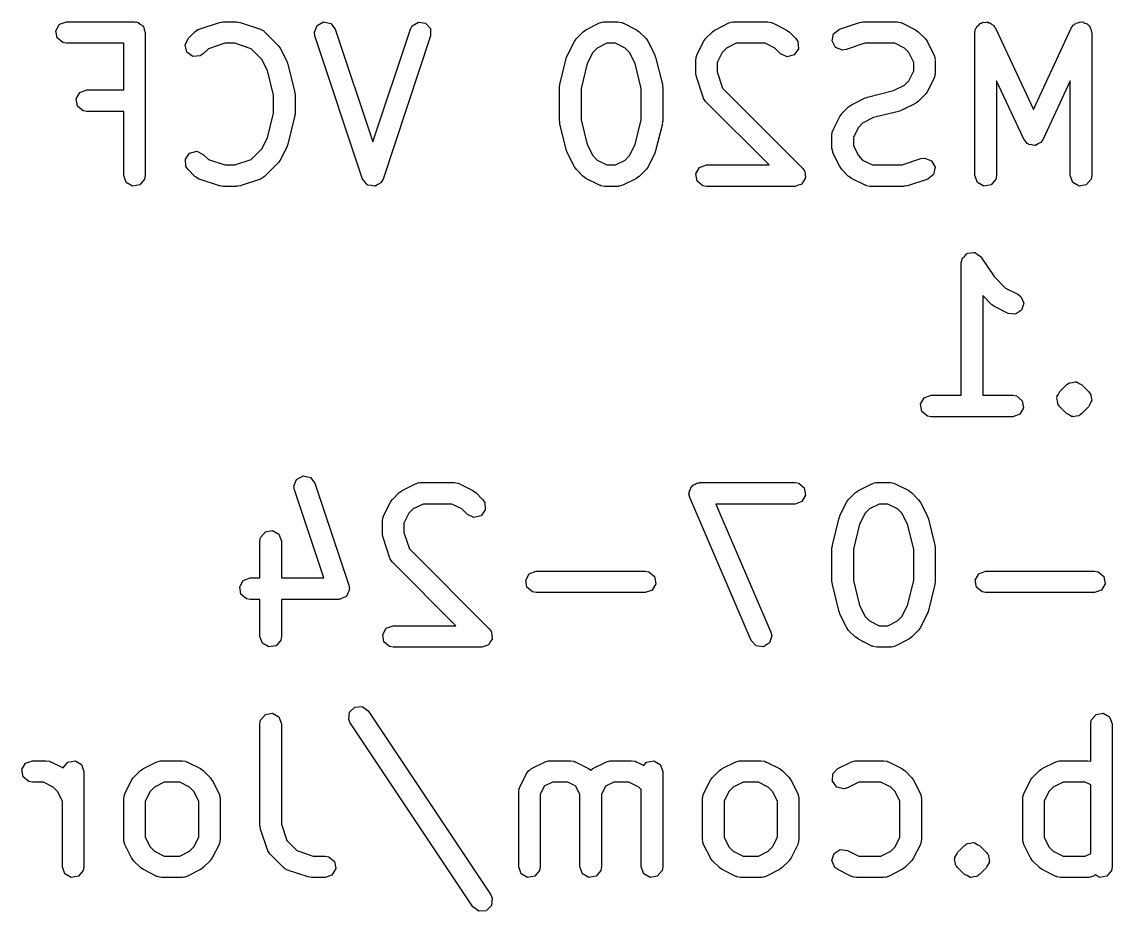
# Model space of a CAD drawing. Extents: x 123.7 to 179.8, y -122.7 to -74.2.
# Drawn here: x 164.7 to 172.33, y -80.55 to -74.33 of the extents above; entities that cross this region are included whole.
import ezdxf

# ---------------------------------------------------------------- set-up
doc = ezdxf.new("R2010")
doc.units = 0
doc.layers.add('BLACK', color=7, linetype='CONTINUOUS')

msp = doc.modelspace()

# ---------------------------------------------------------------- linework, layer by layer
at = {"layer": 'BLACK', "linetype": 'CONTINUOUS'}
for p, q in [((164.965, -74.3483), (165.014, -74.3308)), ((165.014, -74.3308), (165.49, -74.3308)), ((165.49, -74.3308), (165.5, -74.3325)), ((165.5, -74.3325), (165.503, -74.3319)), ((165.503, -74.3319), (165.506, -74.3336)), ((165.506, -74.3336), (165.516, -74.3353)), ((165.516, -74.3353), (165.53, -74.3478)), ((165.942, -74.3822), (166.085, -74.3346)), ((166.085, -74.3346), (166.107, -74.3313)), ((166.107, -74.3313), (166.109, -74.3308)), ((166.109, -74.3308), (166.204, -74.3308)), ((166.204, -74.3308), (166.226, -74.3347)), ((166.226, -74.3347), (166.228, -74.3346)), ((166.228, -74.3346), (166.371, -74.3822)), ((166.767, -74.356), (166.812, -74.3316)), ((166.812, -74.3316), (166.862, -74.3419)), ((166.862, -74.3419), (166.894, -74.3821)), ((167.431, -74.3592), (167.475, -74.3323)), ((167.475, -74.3323), (167.526, -74.3398)), ((167.526, -74.3398), (167.56, -74.3782)), ((168.647, -74.3863), (168.742, -74.3387)), ((168.742, -74.3387), (168.767, -74.3313)), ((168.767, -74.3313), (168.771, -74.3323)), ((168.771, -74.3323), (168.776, -74.3308)), ((168.776, -74.3308), (168.871, -74.3308)), ((168.871, -74.3308), (168.896, -74.3353)), ((168.896, -74.3353), (168.9, -74.3382)), ((168.9, -74.3382), (168.904, -74.3387)), ((168.904, -74.3387), (169, -74.3863)), ((169.552, -74.3863), (169.647, -74.3387)), ((169.647, -74.3387), (169.672, -74.3313)), ((169.672, -74.3313), (169.676, -74.3323)), ((169.676, -74.3323), (169.68, -74.3308)), ((169.68, -74.3308), (169.918, -74.3308)), ((169.918, -74.3308), (169.944, -74.3353)), ((169.944, -74.3353), (169.948, -74.3382)), ((169.948, -74.3382), (169.952, -74.3387)), ((169.952, -74.3387), (170.047, -74.3863)), ((170.419, -74.3822), (170.561, -74.3346)), ((170.561, -74.3346), (170.584, -74.3313)), ((170.584, -74.3313), (170.585, -74.3308)), ((170.585, -74.3308), (170.823, -74.3308)), ((170.823, -74.3308), (170.849, -74.3353)), ((170.849, -74.3353), (170.852, -74.3382)), ((170.852, -74.3382), (170.857, -74.3387)), ((170.857, -74.3387), (170.952, -74.3863)), ((171.394, -74.3534), (171.405, -74.3408)), ((171.405, -74.3408), (171.415, -74.3391)), ((171.415, -74.3391), (171.423, -74.3333)), ((171.423, -74.3333), (171.439, -74.3348)), ((171.439, -74.3348), (171.455, -74.3319)), ((171.455, -74.3319), (171.464, -74.3369)), ((171.464, -74.3369), (171.474, -74.3378)), ((171.474, -74.3378), (171.486, -74.3494)), ((172.065, -74.3485), (172.071, -74.3408)), ((172.071, -74.3408), (172.088, -74.338)), ((172.088, -74.338), (172.102, -74.3311)), ((172.102, -74.3311), (172.112, -74.3337)), ((172.112, -74.3337), (172.122, -74.3319)), ((172.122, -74.3319), (172.136, -74.3401)), ((172.136, -74.3401), (172.152, -74.3444)), ((164.94, -74.3928), (164.965, -74.3483)), ((164.949, -74.4433), (164.94, -74.3928)), ((165.53, -74.3478), (165.547, -74.3576)), ((165.547, -74.3576), (165.55, -74.3639)), ((165.55, -74.3639), (165.555, -74.3683)), ((165.555, -74.3683), (165.558, -74.3875)), ((165.558, -74.3875), (165.565, -74.4058)), ((165.565, -74.4058), (165.565, -75.4058)), ((165.865, -74.448), (165.913, -74.4004)), ((165.913, -74.4004), (165.934, -74.3854)), ((165.934, -74.3854), (165.939, -74.385)), ((165.939, -74.385), (165.942, -74.3822)), ((166.371, -74.3822), (166.394, -74.3947)), ((166.394, -74.3947), (166.396, -74.3985)), ((166.396, -74.3985), (166.4, -74.4004)), ((166.4, -74.4004), (166.495, -74.4956)), ((166.748, -74.4037), (166.767, -74.356)), ((166.752, -74.4295), (166.748, -74.4037)), ((166.894, -74.3821), (167.157, -75.1686)), ((167.157, -75.1686), (167.419, -74.3821)), ((167.419, -74.3821), (167.431, -74.3592)), ((167.56, -74.3782), (167.561, -74.4295)), ((168.58, -74.448), (168.627, -74.4004)), ((168.627, -74.4004), (168.646, -74.3875)), ((168.646, -74.3875), (168.647, -74.3863)), ((169, -74.3863), (169.018, -74.3997)), ((169.018, -74.3997), (169.019, -74.4004)), ((169.019, -74.4004), (169.067, -74.448)), ((169.484, -74.448), (169.532, -74.4004)), ((169.532, -74.4004), (169.55, -74.3875)), ((169.55, -74.3875), (169.552, -74.3863)), ((170.047, -74.3863), (170.065, -74.3997)), ((170.065, -74.3997), (170.067, -74.4004)), ((170.067, -74.4004), (170.114, -74.448)), ((170.368, -74.4644), (170.378, -74.4141)), ((170.378, -74.4141), (170.419, -74.3822)), ((170.952, -74.3863), (170.97, -74.3997)), ((170.97, -74.3997), (170.971, -74.4004)), ((170.971, -74.4004), (171.019, -74.448)), ((171.367, -74.4058), (171.372, -74.3801)), ((171.367, -75.4058), (171.367, -74.4058)), ((171.372, -74.3801), (171.378, -74.3725)), ((171.378, -74.3725), (171.381, -74.3628)), ((171.381, -74.3628), (171.394, -74.3534)), ((171.486, -74.3494), (171.5, -74.3576)), ((171.5, -74.3576), (171.503, -74.367)), ((171.503, -74.367), (171.51, -74.3741)), ((171.51, -74.3741), (171.776, -74.9427)), ((171.776, -74.9427), (172.041, -74.3741)), ((172.041, -74.3741), (172.056, -74.3527)), ((172.056, -74.3527), (172.065, -74.3485)), ((172.152, -74.3444), (172.158, -74.3526)), ((172.158, -74.3526), (172.166, -74.3576)), ((172.166, -74.3576), (172.172, -74.373)), ((172.172, -74.373), (172.181, -74.3864)), ((172.181, -74.3864), (172.181, -74.3964)), ((172.181, -74.3964), (172.184, -74.4058)), ((172.184, -74.4058), (172.184, -75.4058)), ((164.988, -74.4763), (164.949, -74.4433)), ((165.014, -74.4808), (164.988, -74.4763)), ((165.415, -74.4808), (165.014, -74.4808)), ((165.415, -74.807), (165.415, -74.4808)), ((165.844, -74.4945), (165.865, -74.448)), ((165.857, -74.544), (165.844, -74.4945)), ((166.121, -74.4808), (166.007, -74.519)), ((166.192, -74.4808), (166.121, -74.4808)), ((166.307, -74.519), (166.192, -74.4808)), ((166.495, -74.4956), (166.508, -74.514)), ((167.085, -75.4295), (166.752, -74.4295)), ((167.561, -74.4295), (167.228, -75.4295)), ((168.518, -74.5627), (168.566, -74.4675)), ((168.566, -74.4675), (168.579, -74.4495)), ((168.579, -74.4495), (168.58, -74.448)), ((168.793, -74.4808), (168.725, -74.515)), ((168.853, -74.4808), (168.793, -74.4808)), ((168.922, -74.515), (168.853, -74.4808)), ((169.067, -74.448), (169.08, -74.4664)), ((169.08, -74.4664), (169.081, -74.4675)), ((169.081, -74.4675), (169.128, -74.5627)), ((169.423, -74.5627), (169.47, -74.4675)), ((169.47, -74.4675), (169.484, -74.4495)), ((169.484, -74.4495), (169.484, -74.448)), ((169.698, -74.4808), (169.63, -74.515)), ((169.901, -74.4808), (169.698, -74.4808)), ((169.969, -74.515), (169.901, -74.4808)), ((170.114, -74.448), (170.129, -74.4693)), ((170.129, -74.4693), (170.134, -74.5204)), ((170.393, -74.5095), (170.368, -74.4644)), ((170.597, -74.4808), (170.466, -74.5246)), ((170.806, -74.4808), (170.597, -74.4808)), ((170.874, -74.515), (170.806, -74.4808)), ((171.019, -74.448), (171.032, -74.4664)), ((171.032, -74.4664), (171.033, -74.4675)), ((171.033, -74.4675), (171.081, -74.5627)), ((165.899, -74.5735), (165.857, -74.544)), ((165.95, -74.569), (165.899, -74.5735)), ((165.971, -74.5541), (165.95, -74.569)), ((166.007, -74.519), (165.971, -74.5541)), ((166.381, -74.5931), (166.307, -74.519)), ((166.508, -74.514), (166.509, -74.5151)), ((166.509, -74.5151), (166.557, -74.6103)), ((168.512, -74.5781), (168.518, -74.5662)), ((168.518, -74.5662), (168.518, -74.5627)), ((168.694, -74.5454), (168.656, -74.6224)), ((168.725, -74.515), (168.694, -74.5454)), ((168.952, -74.5454), (168.922, -74.515)), ((168.991, -74.6224), (168.952, -74.5454)), ((169.128, -74.5627), (169.132, -74.5751)), ((169.415, -74.5963), (169.419, -74.5706)), ((169.419, -74.5706), (169.422, -74.5672)), ((169.422, -74.5672), (169.423, -74.5627)), ((169.599, -74.5454), (169.565, -74.614)), ((169.63, -74.515), (169.599, -74.5454)), ((170.008, -74.5541), (169.969, -74.515)), ((170.055, -74.5757), (170.008, -74.5541)), ((170.104, -74.5625), (170.055, -74.5757)), ((170.134, -74.5204), (170.104, -74.5625)), ((170.44, -74.5284), (170.393, -74.5095)), ((170.466, -74.5246), (170.44, -74.5284)), ((170.904, -74.5454), (170.874, -74.515)), ((170.939, -74.614), (170.904, -74.5454)), ((171.081, -74.5627), (171.088, -74.5877)), ((166.419, -74.6701), (166.381, -74.5931)), ((166.557, -74.6103), (166.561, -74.6227)), ((166.561, -74.6227), (166.563, -74.6257)), ((166.563, -74.6257), (166.61, -74.8162)), ((168.465, -74.7685), (168.512, -74.5781)), ((168.656, -74.6224), (168.613, -74.796)), ((169.034, -74.796), (168.991, -74.6224)), ((169.132, -74.5751), (169.134, -74.5781)), ((169.134, -74.5781), (169.182, -74.7685)), ((169.415, -74.6915), (169.415, -74.5963)), ((169.565, -74.614), (169.565, -74.6793)), ((170.939, -74.6738), (170.939, -74.614)), ((171.088, -74.5877), (171.087, -74.592)), ((171.087, -74.592), (171.089, -74.5963)), ((171.089, -74.5963), (171.089, -74.6915)), ((166.463, -74.8436), (166.419, -74.6701)), ((169.415, -74.693), (169.415, -74.6915)), ((169.419, -74.7152), (169.415, -74.693)), ((169.466, -74.8581), (169.419, -74.7152)), ((169.565, -74.6793), (169.603, -74.7938)), ((170.904, -74.7423), (170.939, -74.6738)), ((171.081, -74.725), (171.033, -74.8203)), ((171.084, -74.7171), (171.081, -74.7206)), ((171.081, -74.7206), (171.081, -74.725)), ((171.089, -74.6915), (171.084, -74.7171)), ((168.463, -74.7867), (168.465, -74.772)), ((168.463, -75.0248), (168.463, -74.7867)), ((168.465, -74.772), (168.465, -74.7685)), ((168.613, -74.796), (168.613, -75.0156)), ((169.034, -75.0156), (169.034, -74.796)), ((169.182, -74.7685), (169.183, -74.7835)), ((169.183, -74.7835), (169.184, -74.7867)), ((169.184, -74.7867), (169.184, -75.0248)), ((169.603, -74.7938), (170.162, -75.3527)), ((170.797, -74.8112), (170.874, -74.7727)), ((170.874, -74.7727), (170.904, -74.7423)), ((171.708, -75.1518), (171.517, -74.7438)), ((171.517, -74.7438), (171.517, -75.4058)), ((172.034, -74.7438), (171.844, -75.1518)), ((172.034, -75.4058), (172.034, -74.7438)), ((165.083, -74.8689), (165.108, -74.8245)), ((165.092, -74.9195), (165.083, -74.8689)), ((165.108, -74.8245), (165.157, -74.807)), ((165.157, -74.807), (165.415, -74.807)), ((166.463, -74.968), (166.463, -74.8436)), ((166.61, -74.8162), (166.611, -74.8311)), ((166.611, -74.8311), (166.613, -74.8344)), ((166.613, -74.8344), (166.613, -74.9772)), ((169.469, -74.8616), (169.466, -74.8581)), ((169.47, -74.866), (169.469, -74.8616)), ((169.484, -74.8874), (169.47, -74.866)), ((170.504, -74.9101), (170.599, -74.8625)), ((170.599, -74.8625), (170.612, -74.8588)), ((170.612, -74.8588), (170.615, -74.8568)), ((170.615, -74.8568), (170.797, -74.8112)), ((171.019, -74.8398), (170.971, -74.8874)), ((171.02, -74.8383), (171.019, -74.8398)), ((171.033, -74.8203), (171.02, -74.8383)), ((165.131, -74.9524), (165.092, -74.9195)), ((165.157, -74.957), (165.131, -74.9524)), ((169.928, -75.3308), (169.484, -74.8874)), ((170.437, -74.9718), (170.484, -74.9242)), ((170.484, -74.9242), (170.503, -74.9113)), ((170.503, -74.9113), (170.504, -74.9101)), ((170.844, -74.9527), (170.841, -74.9547)), ((170.857, -74.9491), (170.844, -74.9527)), ((170.952, -74.9014), (170.857, -74.9491)), ((170.953, -74.9002), (170.952, -74.9014)), ((170.971, -74.8874), (170.953, -74.9002)), ((165.415, -74.957), (165.157, -74.957)), ((165.415, -75.4058), (165.415, -74.957)), ((166.419, -75.1415), (166.463, -74.968)), ((166.61, -74.9954), (166.563, -75.1859)), ((166.613, -74.9772), (166.61, -74.992)), ((166.61, -74.992), (166.61, -74.9954)), ((168.464, -75.0281), (168.463, -75.0248)), ((168.465, -75.043), (168.464, -75.0281)), ((168.613, -75.0156), (168.656, -75.1891)), ((168.991, -75.1891), (169.034, -75.0156)), ((169.184, -75.0248), (169.181, -75.0396)), ((170.375, -75.0865), (170.423, -74.9913)), ((170.423, -74.9913), (170.436, -74.9733)), ((170.436, -74.9733), (170.437, -74.9718)), ((170.659, -75.0004), (170.582, -75.0388)), ((170.841, -74.9547), (170.659, -75.0004)), ((168.512, -75.2335), (168.465, -75.043)), ((169.182, -75.043), (169.134, -75.2335)), ((169.181, -75.0396), (169.182, -75.043)), ((170.367, -75.1201), (170.372, -75.0944)), ((170.372, -75.0944), (170.375, -75.091)), ((170.375, -75.091), (170.375, -75.0865)), ((170.552, -75.0693), (170.517, -75.1378)), ((170.582, -75.0388), (170.552, -75.0693)), ((166.381, -75.2185), (166.419, -75.1415)), ((170.367, -75.2153), (170.367, -75.1201)), ((170.517, -75.1378), (170.517, -75.1976)), ((171.721, -75.1655), (171.708, -75.1518)), ((171.733, -75.1815), (171.721, -75.1655)), ((171.739, -75.1832), (171.733, -75.1815)), ((171.811, -75.1813), (171.795, -75.1925)), ((171.829, -75.1731), (171.811, -75.1813)), ((171.834, -75.165), (171.829, -75.1731)), ((171.837, -75.1631), (171.834, -75.165)), ((171.838, -75.1599), (171.837, -75.1631)), ((171.844, -75.1518), (171.838, -75.1599)), ((165.846, -75.2911), (165.875, -75.2491)), ((165.875, -75.2491), (165.925, -75.2358)), ((165.925, -75.2358), (165.971, -75.2575)), ((165.971, -75.2575), (166.007, -75.2926)), ((166.307, -75.2926), (166.381, -75.2185)), ((166.557, -75.2012), (166.509, -75.2965)), ((166.563, -75.1859), (166.557, -75.1977)), ((166.557, -75.1977), (166.557, -75.2012)), ((168.514, -75.2364), (168.512, -75.2335)), ((168.518, -75.2488), (168.514, -75.2364)), ((168.566, -75.3441), (168.518, -75.2488)), ((168.656, -75.1891), (168.694, -75.2661)), ((168.952, -75.2661), (168.991, -75.1891)), ((169.128, -75.2488), (169.081, -75.3441)), ((169.129, -75.2453), (169.128, -75.2488)), ((169.134, -75.2335), (169.129, -75.2453)), ((170.369, -75.2195), (170.367, -75.2153)), ((170.368, -75.2239), (170.369, -75.2195)), ((170.375, -75.2488), (170.368, -75.2239)), ((170.423, -75.3441), (170.375, -75.2488)), ((170.517, -75.1976), (170.552, -75.2661)), ((171.744, -75.188), (171.739, -75.1832)), ((171.763, -75.1897), (171.744, -75.188)), ((171.782, -75.1948), (171.763, -75.1897)), ((171.788, -75.1919), (171.782, -75.1948)), ((171.795, -75.1925), (171.788, -75.1919)), ((165.85, -75.3422), (165.846, -75.2911)), ((166.007, -75.2926), (166.121, -75.3308)), ((166.121, -75.3308), (166.192, -75.3308)), ((166.192, -75.3308), (166.307, -75.2926)), ((166.495, -75.316), (166.4, -75.4112)), ((166.496, -75.3145), (166.495, -75.316)), ((166.509, -75.2965), (166.496, -75.3145)), ((168.694, -75.2661), (168.725, -75.2965)), ((168.725, -75.2965), (168.793, -75.3308)), ((168.793, -75.3308), (168.853, -75.3308)), ((168.853, -75.3308), (168.922, -75.2965)), ((168.922, -75.2965), (168.952, -75.2661)), ((169.442, -75.3483), (169.49, -75.3308)), ((169.49, -75.3308), (169.928, -75.3308)), ((170.552, -75.2661), (170.582, -75.2965)), ((170.582, -75.2965), (170.65, -75.3308)), ((170.65, -75.3308), (170.859, -75.3308)), ((170.859, -75.3308), (170.99, -75.287)), ((170.99, -75.287), (171.016, -75.2832)), ((171.016, -75.2832), (171.063, -75.302)), ((171.063, -75.302), (171.088, -75.3472)), ((165.432, -75.454), (165.415, -75.4058)), ((165.565, -75.4058), (165.56, -75.4314)), ((165.865, -75.3636), (165.85, -75.3422)), ((165.913, -75.4112), (165.865, -75.3636)), ((165.917, -75.4131), (165.913, -75.4112)), ((166.4, -75.4112), (166.379, -75.4261)), ((168.567, -75.3452), (168.566, -75.3441)), ((168.58, -75.3636), (168.567, -75.3452)), ((168.627, -75.4112), (168.58, -75.3636)), ((168.629, -75.4119), (168.627, -75.4112)), ((169.019, -75.4112), (169.001, -75.4241)), ((169.067, -75.3636), (169.019, -75.4112)), ((169.081, -75.3441), (169.067, -75.3621)), ((169.067, -75.3621), (169.067, -75.3636)), ((169.416, -75.3928), (169.442, -75.3483)), ((169.425, -75.4433), (169.416, -75.3928)), ((170.162, -75.3527), (170.171, -75.3662)), ((170.171, -75.3662), (170.174, -75.3683)), ((170.174, -75.3683), (170.174, -75.3703)), ((170.174, -75.3703), (170.177, -75.3741)), ((170.177, -75.3741), (170.179, -75.3966)), ((170.179, -75.3966), (170.183, -75.4188)), ((170.424, -75.3452), (170.423, -75.3441)), ((170.437, -75.3636), (170.424, -75.3452)), ((170.484, -75.4112), (170.437, -75.3636)), ((170.486, -75.4119), (170.484, -75.4112)), ((171.078, -75.3974), (171.037, -75.4293)), ((171.088, -75.3472), (171.078, -75.3974)), ((171.385, -75.454), (171.367, -75.4058)), ((171.517, -75.4058), (171.513, -75.4314)), ((172.051, -75.454), (172.034, -75.4058)), ((172.184, -75.4058), (172.179, -75.4314)), ((165.477, -75.4796), (165.432, -75.454)), ((165.527, -75.4707), (165.477, -75.4796)), ((165.56, -75.4314), (165.527, -75.4707)), ((165.919, -75.4169), (165.917, -75.4131)), ((165.942, -75.4293), (165.919, -75.4169)), ((166.085, -75.4769), (165.942, -75.4293)), ((166.087, -75.4769), (166.085, -75.4769)), ((166.109, -75.4808), (166.087, -75.4769)), ((166.204, -75.4808), (166.109, -75.4808)), ((166.206, -75.4802), (166.204, -75.4808)), ((166.228, -75.4769), (166.206, -75.4802)), ((166.371, -75.4293), (166.228, -75.4769)), ((166.374, -75.4265), (166.371, -75.4293)), ((166.379, -75.4261), (166.374, -75.4265)), ((167.087, -75.4312), (167.085, -75.4295)), ((167.087, -75.4333), (167.087, -75.4312)), ((167.103, -75.4511), (167.087, -75.4333)), ((167.117, -75.4697), (167.103, -75.4511)), ((167.119, -75.4701), (167.117, -75.4697)), ((167.121, -75.4717), (167.119, -75.4701)), ((167.144, -75.4752), (167.121, -75.4717)), ((167.168, -75.48), (167.144, -75.4752)), ((167.169, -75.4789), (167.168, -75.48)), ((167.172, -75.4793), (167.169, -75.4789)), ((167.192, -75.4668), (167.172, -75.4793)), ((167.213, -75.4555), (167.192, -75.4668)), ((167.215, -75.4524), (167.213, -75.4535)), ((167.213, -75.4535), (167.213, -75.4555)), ((167.228, -75.4295), (167.215, -75.4524)), ((168.647, -75.4252), (168.629, -75.4119)), ((168.742, -75.4729), (168.647, -75.4252)), ((168.747, -75.4734), (168.742, -75.4729)), ((168.75, -75.4763), (168.747, -75.4734)), ((168.776, -75.4808), (168.75, -75.4763)), ((168.871, -75.4808), (168.776, -75.4808)), ((168.875, -75.4792), (168.871, -75.4808)), ((168.879, -75.4803), (168.875, -75.4792)), ((168.904, -75.4729), (168.879, -75.4803)), ((169, -75.4252), (168.904, -75.4729)), ((169.001, -75.4241), (169, -75.4252)), ((169.464, -75.4763), (169.425, -75.4433)), ((169.49, -75.4808), (169.464, -75.4763)), ((170.109, -75.4808), (169.49, -75.4808)), ((170.13, -75.4731), (170.109, -75.4808)), ((170.152, -75.4672), (170.13, -75.4731)), ((170.154, -75.4644), (170.152, -75.4672)), ((170.157, -75.4632), (170.154, -75.4644)), ((170.168, -75.4437), (170.157, -75.4632)), ((170.181, -75.4252), (170.168, -75.4437)), ((170.183, -75.4188), (170.181, -75.4218)), ((170.181, -75.4218), (170.181, -75.4252)), ((170.504, -75.4252), (170.486, -75.4119)), ((170.599, -75.4729), (170.504, -75.4252)), ((170.604, -75.4734), (170.599, -75.4729)), ((170.607, -75.4763), (170.604, -75.4734)), ((170.633, -75.4808), (170.607, -75.4763)), ((170.871, -75.4808), (170.633, -75.4808)), ((170.872, -75.4802), (170.871, -75.4808)), ((170.895, -75.4769), (170.872, -75.4802)), ((171.037, -75.4293), (170.895, -75.4769)), ((171.429, -75.4796), (171.385, -75.454)), ((171.48, -75.4707), (171.429, -75.4796)), ((171.513, -75.4314), (171.48, -75.4707)), ((172.096, -75.4796), (172.051, -75.454)), ((172.146, -75.4707), (172.096, -75.4796)), ((172.179, -75.4314), (172.146, -75.4707)), ((171.339, -75.9457), (171.36, -75.9419)), ((171.36, -75.9419), (171.364, -75.9441)), ((171.364, -75.9441), (171.368, -75.9438)), ((171.368, -75.9438), (171.386, -75.9567)), ((171.272, -76.0158), (171.277, -75.9901)), ((171.272, -76.9408), (171.272, -76.0158)), ((171.277, -75.9901), (171.279, -75.9868)), ((171.279, -75.9868), (171.28, -75.9825)), ((171.28, -75.9825), (171.296, -75.9675)), ((171.296, -75.9675), (171.31, -75.9508)), ((171.31, -75.9508), (171.314, -75.9501)), ((171.314, -75.9501), (171.317, -75.9471)), ((171.317, -75.9471), (171.339, -75.9457)), ((171.386, -75.9567), (171.404, -75.9676)), ((171.404, -75.9676), (171.406, -75.9716)), ((171.406, -75.9716), (171.409, -75.9742)), ((171.409, -75.9742), (171.501, -76.1109)), ((171.501, -76.1109), (171.582, -76.1922)), ((171.484, -76.3069), (171.422, -76.2445)), ((171.422, -76.2445), (171.422, -76.9408)), ((171.582, -76.1922), (171.666, -76.2344)), ((171.666, -76.2344), (171.687, -76.2499)), ((171.687, -76.2499), (171.708, -76.297)), ((171.486, -76.3076), (171.484, -76.3069)), ((171.504, -76.321), (171.486, -76.3076)), ((171.599, -76.3686), (171.504, -76.321)), ((171.708, -76.297), (171.693, -76.3462)), ((171.65, -76.3744), (171.599, -76.3686)), ((171.693, -76.3462), (171.65, -76.3744)), ((172.016, -76.8618), (172.018, -76.8591)), ((172.018, -76.8591), (172.022, -76.8582)), ((172.022, -76.8581), (172.024, -76.8556)), ((172.022, -76.8582), (172.022, -76.8581)), ((172.024, -76.8556), (172.026, -76.8552)), ((172.026, -76.8552), (172.03, -76.8526)), ((172.03, -76.8526), (172.049, -76.8509)), ((172.049, -76.8509), (172.068, -76.8458)), ((172.068, -76.8458), (172.071, -76.8473)), ((172.071, -76.8473), (172.074, -76.8467)), ((172.074, -76.8467), (172.077, -76.8484)), ((172.077, -76.8484), (172.081, -76.8481)), ((172.081, -76.8481), (172.097, -76.8593)), ((172.097, -76.8593), (172.114, -76.8675)), ((171.941, -76.9487), (171.952, -76.9328)), ((171.952, -76.9328), (171.961, -76.9151)), ((171.961, -76.9151), (172.008, -76.8675)), ((172.008, -76.8675), (172.016, -76.8618)), ((172.114, -76.8675), (172.162, -76.9151)), ((172.162, -76.9151), (172.168, -76.9232)), ((172.168, -76.9232), (172.17, -76.9251)), ((172.17, -76.9251), (172.171, -76.9284)), ((172.171, -76.9284), (172.177, -76.9365)), ((170.987, -77.0028), (171.013, -76.9583)), ((170.996, -77.0533), (170.987, -77.0028)), ((171.013, -76.9583), (171.061, -76.9408)), ((171.061, -76.9408), (171.272, -76.9408)), ((171.422, -76.9408), (171.633, -76.9408)), ((171.633, -76.9408), (171.658, -76.9453)), ((171.658, -76.9453), (171.698, -76.9783)), ((171.698, -76.9783), (171.707, -77.0288)), ((171.939, -76.9616), (171.942, -76.9555)), ((171.944, -76.9804), (171.939, -76.9616)), ((171.942, -76.9555), (171.941, -76.9487)), ((171.946, -76.9999), (171.944, -76.9804)), ((171.951, -77.008), (171.946, -76.9999)), ((171.952, -77.0112), (171.951, -77.008)), ((171.955, -77.0131), (171.952, -77.0112)), ((172.17, -77.0035), (172.162, -77.0212)), ((172.181, -76.9876), (172.17, -77.0035)), ((172.177, -76.9365), (172.179, -76.9559)), ((172.179, -76.9559), (172.184, -76.9747)), ((172.184, -76.9747), (172.181, -76.9808)), ((172.181, -76.9808), (172.181, -76.9876)), ((171.036, -77.0863), (170.996, -77.0533)), ((171.061, -77.0908), (171.036, -77.0863)), ((171.681, -77.0732), (171.633, -77.0908)), ((171.707, -77.0288), (171.681, -77.0732)), ((171.961, -77.0212), (171.955, -77.0131)), ((172.008, -77.0688), (171.961, -77.0212)), ((172.026, -77.077), (172.008, -77.0688)), ((172.042, -77.0882), (172.026, -77.077)), ((172.045, -77.0879), (172.042, -77.0882)), ((172.048, -77.0896), (172.045, -77.0879)), ((172.074, -77.0855), (172.055, -77.0905)), ((172.093, -77.0838), (172.074, -77.0855)), ((172.097, -77.0811), (172.093, -77.0838)), ((172.099, -77.0807), (172.097, -77.0811)), ((172.101, -77.0782), (172.099, -77.0807)), ((172.104, -77.0772), (172.101, -77.0781)), ((172.101, -77.0781), (172.101, -77.0782)), ((172.106, -77.0745), (172.104, -77.0772)), ((172.114, -77.0688), (172.106, -77.0745)), ((172.162, -77.0212), (172.114, -77.0688)), ((171.633, -77.0908), (171.061, -77.0908)), ((172.052, -77.089), (172.048, -77.0896)), ((172.055, -77.0905), (172.052, -77.089)), ((166.605, -77.5761), (166.624, -77.5284)), ((166.624, -77.5284), (166.669, -77.504)), ((166.669, -77.504), (166.72, -77.5143)), ((166.72, -77.5143), (166.752, -77.5544)), ((166.609, -77.6019), (166.605, -77.5761)), ((166.814, -78.2174), (166.609, -77.6019)), ((166.752, -77.5544), (166.99, -78.2687)), ((167.294, -77.668), (167.342, -77.6204)), ((167.342, -77.6204), (167.36, -77.6075)), ((167.36, -77.6075), (167.361, -77.6063)), ((167.361, -77.6063), (167.456, -77.5587)), ((167.456, -77.5587), (167.481, -77.5513)), ((167.481, -77.5513), (167.486, -77.5523)), ((167.486, -77.5523), (167.49, -77.5508)), ((167.49, -77.5508), (167.728, -77.5508)), ((167.728, -77.5508), (167.754, -77.5553)), ((167.754, -77.5553), (167.757, -77.5582)), ((167.757, -77.5582), (167.762, -77.5587)), ((167.762, -77.5587), (167.857, -77.6063)), ((167.857, -77.6063), (167.875, -77.6197)), ((167.875, -77.6197), (167.876, -77.6204)), ((167.876, -77.6204), (167.924, -77.668)), ((169.367, -77.63), (169.37, -77.6215)), ((169.368, -77.6128), (169.377, -77.5976)), ((169.37, -77.6215), (169.368, -77.6128)), ((169.377, -77.5976), (169.382, -77.5809)), ((169.382, -77.5809), (169.39, -77.576)), ((169.39, -77.576), (169.394, -77.5683)), ((169.394, -77.5683), (169.411, -77.5623)), ((169.411, -77.5623), (169.425, -77.5528)), ((169.425, -77.5528), (169.434, -77.5538)), ((169.434, -77.5538), (169.442, -77.5508)), ((169.442, -77.5508), (170.109, -77.5508)), ((170.109, -77.5508), (170.135, -77.5553)), ((170.135, -77.5553), (170.174, -77.5883)), ((170.174, -77.5883), (170.183, -77.6388)), ((170.484, -77.668), (170.532, -77.6204)), ((170.532, -77.6204), (170.55, -77.6075)), ((170.55, -77.6075), (170.552, -77.6063)), ((170.552, -77.6063), (170.647, -77.5587)), ((170.647, -77.5587), (170.672, -77.5513)), ((170.672, -77.5513), (170.676, -77.5523)), ((170.676, -77.5523), (170.68, -77.5508)), ((170.68, -77.5508), (170.776, -77.5508)), ((170.776, -77.5508), (170.801, -77.5553)), ((170.801, -77.5553), (170.805, -77.5582)), ((170.805, -77.5582), (170.809, -77.5587)), ((170.809, -77.5587), (170.904, -77.6063)), ((170.904, -77.6063), (170.922, -77.6197)), ((170.922, -77.6197), (170.924, -77.6204)), ((170.924, -77.6204), (170.971, -77.668)), ((167.232, -77.7827), (167.28, -77.6875)), ((167.28, -77.6875), (167.293, -77.6695)), ((167.293, -77.6695), (167.294, -77.668)), ((167.924, -77.668), (167.939, -77.6893)), ((167.939, -77.6893), (167.943, -77.7404)), ((169.373, -77.6553), (169.367, -77.63)), ((169.802, -78.6553), (169.373, -77.6553)), ((170.157, -77.6832), (170.109, -77.7008)), ((170.183, -77.6388), (170.157, -77.6832)), ((170.423, -77.7827), (170.47, -77.6875)), ((170.47, -77.6875), (170.484, -77.6695)), ((170.484, -77.6695), (170.484, -77.668)), ((170.971, -77.668), (170.984, -77.6864)), ((170.984, -77.6864), (170.986, -77.6875)), ((170.986, -77.6875), (171.033, -77.7827)), ((167.409, -77.7654), (167.374, -77.834)), ((167.439, -77.735), (167.409, -77.7654)), ((167.508, -77.7008), (167.439, -77.735)), ((167.71, -77.7008), (167.508, -77.7008)), ((167.779, -77.735), (167.71, -77.7008)), ((167.818, -77.7741), (167.779, -77.735)), ((167.864, -77.7957), (167.818, -77.7741)), ((167.943, -77.7404), (167.914, -77.7825)), ((170.109, -77.7008), (169.556, -77.7008)), ((169.556, -77.7008), (169.94, -78.5962)), ((170.599, -77.7654), (170.561, -77.8424)), ((170.63, -77.735), (170.599, -77.7654)), ((170.698, -77.7008), (170.63, -77.735)), ((170.758, -77.7008), (170.698, -77.7008)), ((170.826, -77.735), (170.758, -77.7008)), ((170.857, -77.7654), (170.826, -77.735)), ((170.895, -77.8424), (170.857, -77.7654)), ((167.224, -77.8163), (167.229, -77.7906)), ((167.224, -77.9115), (167.224, -77.8163)), ((167.229, -77.7906), (167.232, -77.7872)), ((167.232, -77.7872), (167.232, -77.7827)), ((167.374, -77.834), (167.374, -77.8993)), ((167.914, -77.7825), (167.864, -77.7957)), ((170.37, -77.9885), (170.417, -77.7981)), ((170.417, -77.7981), (170.422, -77.7862)), ((170.422, -77.7862), (170.423, -77.7827)), ((170.561, -77.8424), (170.517, -78.016)), ((170.939, -78.016), (170.895, -77.8424)), ((171.033, -77.7827), (171.037, -77.7951)), ((171.037, -77.7951), (171.039, -77.7981)), ((171.039, -77.7981), (171.086, -77.9885)), ((166.372, -77.9335), (166.405, -77.8942)), ((166.405, -77.8942), (166.455, -77.8853)), ((166.455, -77.8853), (166.5, -77.9109)), ((166.5, -77.9109), (166.517, -77.9591)), ((167.225, -77.913), (167.224, -77.9115)), ((167.228, -77.9352), (167.225, -77.913)), ((167.374, -77.8993), (167.413, -78.0138)), ((166.367, -77.9591), (166.372, -77.9335)), ((166.367, -78.2174), (166.367, -77.9591)), ((166.517, -77.9591), (166.517, -78.2174)), ((167.276, -78.0781), (167.228, -77.9352)), ((170.367, -78.0067), (170.37, -77.992)), ((170.37, -77.992), (170.37, -77.9885)), ((171.086, -77.9885), (171.088, -78.0035)), ((171.088, -78.0035), (171.089, -78.0067)), ((167.279, -78.0816), (167.276, -78.0781)), ((167.413, -78.0138), (167.971, -78.5727)), ((170.367, -78.2448), (170.367, -78.0067)), ((170.517, -78.016), (170.517, -78.2356)), ((170.939, -78.2356), (170.939, -78.016)), ((171.089, -78.0067), (171.089, -78.2448)), ((167.279, -78.086), (167.279, -78.0816)), ((167.294, -78.1074), (167.279, -78.086)), ((167.737, -78.5508), (167.294, -78.1074)), ((166.251, -78.235), (166.299, -78.2174)), ((166.299, -78.2174), (166.367, -78.2174)), ((166.517, -78.2174), (166.814, -78.2174)), ((168.226, -78.2318), (168.251, -78.1874)), ((168.234, -78.2823), (168.226, -78.2318)), ((168.251, -78.1874), (168.299, -78.1698)), ((168.299, -78.1698), (169.061, -78.1698)), ((169.061, -78.1698), (169.087, -78.1744)), ((169.087, -78.1744), (169.126, -78.2073)), ((169.126, -78.2073), (169.135, -78.2579)), ((171.368, -78.2318), (171.394, -78.1874)), ((171.377, -78.2823), (171.368, -78.2318)), ((171.394, -78.1874), (171.442, -78.1698)), ((171.442, -78.1698), (172.204, -78.1698)), ((172.204, -78.1698), (172.23, -78.1744)), ((172.23, -78.1744), (172.269, -78.2073)), ((172.269, -78.2073), (172.278, -78.2579)), ((166.226, -78.2794), (166.251, -78.235)), ((166.234, -78.3299), (166.226, -78.2794)), ((166.992, -78.3055), (166.982, -78.3232)), ((166.99, -78.2687), (166.993, -78.2945)), ((166.993, -78.2945), (166.991, -78.2998)), ((166.991, -78.2998), (166.992, -78.3055)), ((168.274, -78.3153), (168.234, -78.2823)), ((169.11, -78.3023), (169.061, -78.3198)), ((169.135, -78.2579), (169.11, -78.3023)), ((170.368, -78.2481), (170.367, -78.2448)), ((170.37, -78.263), (170.368, -78.2481)), ((170.417, -78.4535), (170.37, -78.263)), ((170.517, -78.2356), (170.561, -78.4091)), ((170.895, -78.4091), (170.939, -78.2356)), ((171.086, -78.263), (171.039, -78.4535)), ((171.089, -78.2448), (171.086, -78.2596)), ((171.086, -78.2596), (171.086, -78.263)), ((171.417, -78.3153), (171.377, -78.2823)), ((172.252, -78.3023), (172.204, -78.3198)), ((172.278, -78.2579), (172.252, -78.3023)), ((166.274, -78.3629), (166.234, -78.3299)), ((166.299, -78.3674), (166.274, -78.3629)), ((166.367, -78.3674), (166.299, -78.3674)), ((166.367, -78.6258), (166.367, -78.3674)), ((166.918, -78.3674), (166.517, -78.3674)), ((166.517, -78.3674), (166.517, -78.6258)), ((166.924, -78.3655), (166.918, -78.3674)), ((166.929, -78.3666), (166.924, -78.3655)), ((166.947, -78.3569), (166.929, -78.3666)), ((166.967, -78.3499), (166.947, -78.3569)), ((166.97, -78.3449), (166.967, -78.3499)), ((166.975, -78.3422), (166.97, -78.3449)), ((166.982, -78.3232), (166.975, -78.3422)), ((168.299, -78.3198), (168.274, -78.3153)), ((169.061, -78.3198), (168.299, -78.3198)), ((171.442, -78.3198), (171.417, -78.3153)), ((172.204, -78.3198), (171.442, -78.3198)), ((170.419, -78.4564), (170.417, -78.4535)), ((170.423, -78.4688), (170.419, -78.4564)), ((170.561, -78.4091), (170.599, -78.4861)), ((170.857, -78.4861), (170.895, -78.4091)), ((171.039, -78.4535), (171.034, -78.4653)), ((170.47, -78.5641), (170.423, -78.4688)), ((170.599, -78.4861), (170.63, -78.5165)), ((170.63, -78.5165), (170.698, -78.5508)), ((170.758, -78.5508), (170.826, -78.5165)), ((170.826, -78.5165), (170.857, -78.4861)), ((171.033, -78.4688), (170.986, -78.5641)), ((171.034, -78.4653), (171.033, -78.4688)), ((167.226, -78.6128), (167.251, -78.5683)), ((167.234, -78.6633), (167.226, -78.6128)), ((167.251, -78.5683), (167.299, -78.5508)), ((167.299, -78.5508), (167.737, -78.5508)), ((167.971, -78.5727), (167.981, -78.5862)), ((167.981, -78.5862), (167.983, -78.5883)), ((167.983, -78.5883), (167.984, -78.5903)), ((167.984, -78.5903), (167.986, -78.5941)), ((167.986, -78.5941), (167.988, -78.6166)), ((169.94, -78.5962), (169.946, -78.6216)), ((170.472, -78.5652), (170.47, -78.5641)), ((170.484, -78.5836), (170.472, -78.5652)), ((170.532, -78.6312), (170.484, -78.5836)), ((170.698, -78.5508), (170.758, -78.5508)), ((170.971, -78.5836), (170.924, -78.6312)), ((170.972, -78.5821), (170.971, -78.5836)), ((170.986, -78.5641), (170.972, -78.5821)), ((166.385, -78.674), (166.367, -78.6258)), ((166.429, -78.6996), (166.385, -78.674)), ((166.513, -78.6514), (166.48, -78.6907)), ((166.517, -78.6258), (166.513, -78.6514)), ((167.274, -78.6963), (167.234, -78.6633)), ((167.961, -78.6872), (167.94, -78.6931)), ((167.963, -78.6844), (167.961, -78.6872)), ((167.967, -78.6832), (167.963, -78.6844)), ((167.978, -78.6637), (167.967, -78.6832)), ((167.991, -78.6452), (167.978, -78.6637)), ((167.988, -78.6166), (167.992, -78.6388)), ((167.992, -78.6388), (167.991, -78.6418)), ((167.991, -78.6418), (167.991, -78.6452)), ((169.837, -78.6927), (169.802, -78.6553)), ((169.931, -78.6707), (169.888, -78.6988)), ((169.946, -78.6216), (169.931, -78.6707)), ((170.534, -78.6319), (170.532, -78.6312)), ((170.552, -78.6452), (170.534, -78.6319)), ((170.647, -78.6929), (170.552, -78.6452)), ((170.904, -78.6452), (170.809, -78.6929)), ((170.906, -78.6441), (170.904, -78.6452)), ((170.924, -78.6312), (170.906, -78.6441)), ((166.48, -78.6907), (166.429, -78.6996)), ((167.299, -78.7008), (167.274, -78.6963)), ((167.918, -78.7008), (167.299, -78.7008)), ((167.94, -78.6931), (167.918, -78.7008)), ((169.888, -78.6988), (169.837, -78.6927)), ((170.651, -78.6934), (170.647, -78.6929)), ((170.655, -78.6963), (170.651, -78.6934)), ((170.68, -78.7008), (170.655, -78.6963)), ((170.776, -78.7008), (170.68, -78.7008)), ((170.78, -78.6992), (170.776, -78.7008)), ((170.784, -78.7003), (170.78, -78.6992)), ((170.809, -78.6929), (170.784, -78.7003)), ((166.994, -79.1549), (167.031, -79.1195)), ((167.031, -79.1195), (167.082, -79.1162)), ((167.082, -79.1162), (167.124, -79.1466)), ((167.124, -79.1466), (167.981, -80.4323)), ((166.367, -79.2358), (166.372, -79.2101)), ((166.372, -79.2101), (166.405, -79.1708)), ((166.405, -79.1708), (166.455, -79.1619)), ((166.455, -79.1619), (166.5, -79.1876)), ((166.5, -79.1876), (166.517, -79.2358)), ((166.988, -79.2059), (166.994, -79.1549)), ((166.999, -79.2298), (166.988, -79.2059)), ((172.177, -79.2358), (172.181, -79.2101)), ((172.181, -79.2101), (172.214, -79.1708)), ((172.214, -79.1708), (172.265, -79.1619)), ((172.265, -79.1619), (172.309, -79.1876)), ((172.309, -79.1876), (172.327, -79.2358)), ((166.367, -79.9501), (166.367, -79.2358)), ((166.517, -79.2358), (166.517, -79.9379)), ((167.856, -80.5155), (166.999, -79.2298)), ((172.177, -79.4977), (172.177, -79.2358)), ((172.327, -79.2358), (172.327, -80.2358)), ((164.702, -79.5561), (164.727, -79.5117)), ((164.727, -79.5117), (164.776, -79.4941)), ((164.776, -79.4941), (164.871, -79.4941)), ((164.871, -79.4941), (164.896, -79.4986)), ((164.896, -79.4986), (164.9, -79.5015)), ((164.9, -79.5015), (164.904, -79.502)), ((164.904, -79.502), (164.991, -79.5451)), ((164.991, -79.5435), (165.024, -79.5042)), ((165.024, -79.5042), (165.074, -79.4953)), ((165.074, -79.4953), (165.119, -79.5209)), ((165.119, -79.5209), (165.136, -79.5691)), ((165.552, -79.5497), (165.647, -79.502)), ((165.647, -79.502), (165.672, -79.4946)), ((165.672, -79.4946), (165.676, -79.4956)), ((165.676, -79.4956), (165.68, -79.4941)), ((165.68, -79.4941), (165.823, -79.4941)), ((165.823, -79.4941), (165.849, -79.4986)), ((165.849, -79.4986), (165.852, -79.5015)), ((165.852, -79.5015), (165.857, -79.502)), ((165.857, -79.502), (165.952, -79.5497)), ((168.266, -79.5497), (168.361, -79.502)), ((168.361, -79.502), (168.386, -79.4946)), ((168.386, -79.4946), (168.39, -79.4956)), ((168.39, -79.4956), (168.395, -79.4941)), ((168.395, -79.4941), (168.538, -79.4941)), ((168.538, -79.4941), (168.563, -79.4986)), ((168.563, -79.4986), (168.567, -79.5015)), ((168.567, -79.5015), (168.571, -79.502)), ((168.571, -79.502), (168.666, -79.5497)), ((168.694, -79.5497), (168.79, -79.502)), ((168.79, -79.502), (168.815, -79.4946)), ((168.815, -79.4946), (168.819, -79.4956)), ((168.819, -79.4956), (168.823, -79.4941)), ((168.823, -79.4941), (168.966, -79.4941)), ((168.966, -79.4941), (168.992, -79.4986)), ((168.992, -79.4986), (168.995, -79.5015)), ((168.995, -79.5015), (169, -79.502)), ((169, -79.502), (169.051, -79.528)), ((169.051, -79.528), (169.071, -79.5042)), ((169.071, -79.5042), (169.122, -79.4953)), ((169.122, -79.4953), (169.166, -79.5209)), ((169.166, -79.5209), (169.184, -79.5691)), ((169.599, -79.5497), (169.694, -79.502)), ((169.694, -79.502), (169.719, -79.4946)), ((169.719, -79.4946), (169.724, -79.4956)), ((169.724, -79.4956), (169.728, -79.4941)), ((169.728, -79.4941), (169.871, -79.4941)), ((169.871, -79.4941), (169.896, -79.4986)), ((169.896, -79.4986), (169.9, -79.5015)), ((169.9, -79.5015), (169.904, -79.502)), ((169.904, -79.502), (170, -79.5497)), ((170.409, -79.5497), (170.504, -79.502)), ((170.504, -79.502), (170.529, -79.4946)), ((170.529, -79.4946), (170.533, -79.4956)), ((170.533, -79.4956), (170.538, -79.4941)), ((170.538, -79.4941), (170.728, -79.4941)), ((170.728, -79.4941), (170.754, -79.4986)), ((170.754, -79.4986), (170.757, -79.5015)), ((170.757, -79.5015), (170.762, -79.502)), ((170.762, -79.502), (170.857, -79.5497)), ((171.837, -79.5497), (171.933, -79.502)), ((171.933, -79.502), (171.958, -79.4946)), ((171.958, -79.4946), (171.962, -79.4956)), ((171.962, -79.4956), (171.966, -79.4941)), ((171.966, -79.4941), (172.157, -79.4941)), ((172.157, -79.4941), (172.177, -79.4977)), ((164.711, -79.6066), (164.702, -79.5561)), ((164.991, -79.5451), (164.991, -79.5435)), ((165.136, -79.5691), (165.136, -80.2358)), ((165.484, -79.6113), (165.532, -79.5637)), ((165.532, -79.5637), (165.55, -79.5508)), ((165.55, -79.5508), (165.552, -79.5497)), ((165.952, -79.5497), (165.97, -79.563)), ((165.97, -79.563), (165.971, -79.5637)), ((165.971, -79.5637), (166.019, -79.6113)), ((168.185, -79.6784), (168.232, -79.5832)), ((168.232, -79.5832), (168.248, -79.5623)), ((168.248, -79.5623), (168.258, -79.5578)), ((168.258, -79.5578), (168.266, -79.5497)), ((168.666, -79.5497), (168.681, -79.5604)), ((168.681, -79.5604), (168.687, -79.5578)), ((168.687, -79.5578), (168.694, -79.5497)), ((169.184, -79.5691), (169.184, -80.2358)), ((169.532, -79.6113), (169.58, -79.5637)), ((169.58, -79.5637), (169.598, -79.5508)), ((169.598, -79.5508), (169.599, -79.5497)), ((170, -79.5497), (170.018, -79.563)), ((170.018, -79.563), (170.019, -79.5637)), ((170.019, -79.5637), (170.067, -79.6113)), ((170.37, -79.6381), (170.373, -79.5869)), ((170.373, -79.5869), (170.409, -79.5497)), ((170.857, -79.5497), (170.875, -79.563)), ((170.875, -79.563), (170.876, -79.5637)), ((170.876, -79.5637), (170.924, -79.6113)), ((171.77, -79.6113), (171.818, -79.5637)), ((171.818, -79.5637), (171.836, -79.5508)), ((171.836, -79.5508), (171.837, -79.5497)), ((164.75, -79.6396), (164.711, -79.6066)), ((164.776, -79.6441), (164.75, -79.6396)), ((164.853, -79.6441), (164.776, -79.6441)), ((164.922, -79.6784), (164.853, -79.6441)), ((164.952, -79.7088), (164.922, -79.6784)), ((165.423, -79.726), (165.47, -79.6308)), ((165.47, -79.6308), (165.484, -79.6128)), ((165.484, -79.6128), (165.484, -79.6113)), ((165.63, -79.6784), (165.599, -79.7088)), ((165.698, -79.6441), (165.63, -79.6784)), ((165.806, -79.6441), (165.698, -79.6441)), ((165.874, -79.6784), (165.806, -79.6441)), ((165.904, -79.7088), (165.874, -79.6784)), ((166.019, -79.6113), (166.032, -79.6297)), ((166.032, -79.6297), (166.033, -79.6308)), ((166.033, -79.6308), (166.081, -79.726)), ((168.184, -79.6829), (168.185, -79.6784)), ((168.355, -79.6726), (168.327, -79.7297)), ((168.412, -79.6441), (168.355, -79.6726)), ((168.52, -79.6441), (168.412, -79.6441)), ((168.577, -79.6726), (168.52, -79.6441)), ((168.605, -79.7297), (168.577, -79.6726)), ((168.784, -79.6726), (168.755, -79.7297)), ((168.841, -79.6441), (168.784, -79.6726)), ((168.948, -79.6441), (168.841, -79.6441)), ((169.017, -79.6784), (168.948, -79.6441)), ((169.034, -79.6954), (169.017, -79.6784)), ((169.47, -79.726), (169.518, -79.6308)), ((169.518, -79.6308), (169.531, -79.6128)), ((169.531, -79.6128), (169.532, -79.6113)), ((169.677, -79.6784), (169.647, -79.7088)), ((169.746, -79.6441), (169.677, -79.6784)), ((169.853, -79.6441), (169.746, -79.6441)), ((169.922, -79.6784), (169.853, -79.6441)), ((169.952, -79.7088), (169.922, -79.6784)), ((170.067, -79.6113), (170.08, -79.6297)), ((170.08, -79.6297), (170.081, -79.6308)), ((170.081, -79.6308), (170.128, -79.726)), ((170.401, -79.6793), (170.37, -79.6381)), ((170.451, -79.6912), (170.401, -79.6793)), ((170.555, -79.6441), (170.476, -79.6838)), ((170.71, -79.6441), (170.555, -79.6441)), ((170.779, -79.6784), (170.71, -79.6441)), ((170.809, -79.7088), (170.779, -79.6784)), ((170.924, -79.6113), (170.937, -79.6297)), ((170.937, -79.6297), (170.938, -79.6308)), ((170.938, -79.6308), (170.986, -79.726)), ((171.709, -79.726), (171.756, -79.6308)), ((171.756, -79.6308), (171.77, -79.6128)), ((171.77, -79.6128), (171.77, -79.6113)), ((171.915, -79.6784), (171.885, -79.7088)), ((171.984, -79.6441), (171.915, -79.6784)), ((172.139, -79.6441), (171.984, -79.6441)), ((172.177, -79.6631), (172.139, -79.6441)), ((172.177, -80.1418), (172.177, -79.6631)), ((164.986, -79.7773), (164.952, -79.7088)), ((165.415, -79.7596), (165.419, -79.7339)), ((165.419, -79.7339), (165.422, -79.7305)), ((165.422, -79.7305), (165.423, -79.726)), ((165.599, -79.7088), (165.565, -79.7773)), ((165.939, -79.7773), (165.904, -79.7088)), ((166.081, -79.726), (166.088, -79.751)), ((166.088, -79.751), (166.087, -79.7554)), ((166.087, -79.7554), (166.089, -79.7596)), ((168.177, -79.712), (168.181, -79.6863)), ((168.177, -80.2358), (168.177, -79.712)), ((168.181, -79.6863), (168.184, -79.6829)), ((168.327, -79.7297), (168.327, -80.2358)), ((168.605, -80.2358), (168.605, -79.7297)), ((168.755, -79.7297), (168.755, -80.2358)), ((169.034, -80.2358), (169.034, -79.6954)), ((169.463, -79.7596), (169.467, -79.7339)), ((169.467, -79.7339), (169.47, -79.7305)), ((169.47, -79.7305), (169.47, -79.726)), ((169.647, -79.7088), (169.613, -79.7773)), ((169.986, -79.7773), (169.952, -79.7088)), ((170.128, -79.726), (170.136, -79.751)), ((170.136, -79.751), (170.135, -79.7554)), ((170.135, -79.7554), (170.136, -79.7596)), ((170.476, -79.6838), (170.451, -79.6912)), ((170.843, -79.7773), (170.809, -79.7088)), ((170.986, -79.726), (170.993, -79.751)), ((170.993, -79.751), (170.992, -79.7554)), ((170.992, -79.7554), (170.993, -79.7596)), ((171.701, -79.7596), (171.705, -79.7339)), ((171.705, -79.7339), (171.708, -79.7305)), ((171.708, -79.7305), (171.709, -79.726)), ((171.885, -79.7088), (171.851, -79.7773)), ((164.986, -80.2358), (164.986, -79.7773)), ((165.415, -80.0453), (165.415, -79.7596)), ((165.565, -79.7773), (165.565, -80.0276)), ((165.939, -80.0276), (165.939, -79.7773)), ((166.089, -79.7596), (166.089, -80.0453)), ((169.463, -80.0453), (169.463, -79.7596)), ((169.613, -79.7773), (169.613, -80.0276)), ((169.986, -80.0276), (169.986, -79.7773)), ((170.136, -79.7596), (170.136, -80.0453)), ((170.843, -80.0276), (170.843, -79.7773)), ((170.993, -79.7596), (170.993, -80.0453)), ((171.701, -80.0453), (171.701, -79.7596)), ((171.851, -79.7773), (171.851, -80.0276)), ((166.368, -79.9516), (166.367, -79.9501)), ((166.371, -79.9738), (166.368, -79.9516)), ((166.419, -80.1166), (166.371, -79.9738)), ((166.517, -79.9379), (166.555, -80.0524)), ((165.416, -80.0495), (165.415, -80.0453)), ((165.415, -80.0539), (165.416, -80.0495)), ((165.423, -80.0788), (165.415, -80.0539)), ((165.565, -80.0276), (165.599, -80.0961)), ((165.904, -80.0961), (165.939, -80.0276)), ((166.089, -80.0453), (166.084, -80.071)), ((166.555, -80.0524), (166.626, -80.1226)), ((169.464, -80.0495), (169.463, -80.0453)), ((169.463, -80.0539), (169.464, -80.0495)), ((169.47, -80.0788), (169.463, -80.0539)), ((169.613, -80.0276), (169.647, -80.0961)), ((169.952, -80.0961), (169.986, -80.0276)), ((170.136, -80.0453), (170.132, -80.071)), ((170.809, -80.0961), (170.843, -80.0276)), ((170.993, -80.0453), (170.989, -80.071)), ((171.702, -80.0495), (171.701, -80.0453)), ((171.701, -80.0539), (171.702, -80.0495)), ((171.709, -80.0788), (171.701, -80.0539)), ((171.851, -80.0276), (171.885, -80.0961)), ((165.47, -80.1741), (165.423, -80.0788)), ((165.599, -80.0961), (165.63, -80.1265)), ((165.63, -80.1265), (165.698, -80.1608)), ((165.806, -80.1608), (165.874, -80.1265)), ((165.874, -80.1265), (165.904, -80.0961)), ((166.081, -80.0788), (166.033, -80.1741)), ((166.084, -80.071), (166.081, -80.0744)), ((166.081, -80.0744), (166.081, -80.0788)), ((166.422, -80.1202), (166.419, -80.1166)), ((166.422, -80.1246), (166.422, -80.1202)), ((166.437, -80.146), (166.422, -80.1246)), ((166.626, -80.1226), (166.74, -80.1608)), ((169.518, -80.1741), (169.47, -80.0788)), ((169.647, -80.0961), (169.677, -80.1265)), ((169.677, -80.1265), (169.746, -80.1608)), ((169.853, -80.1608), (169.922, -80.1265)), ((169.922, -80.1265), (169.952, -80.0961)), ((170.128, -80.0788), (170.081, -80.1741)), ((170.129, -80.0744), (170.128, -80.0788)), ((170.132, -80.071), (170.129, -80.0744)), ((170.382, -80.1435), (170.425, -80.1152)), ((170.425, -80.1152), (170.476, -80.1211)), ((170.476, -80.1211), (170.555, -80.1608)), ((170.71, -80.1608), (170.779, -80.1265)), ((170.779, -80.1265), (170.809, -80.0961)), ((170.986, -80.0788), (170.938, -80.1741)), ((170.989, -80.071), (170.986, -80.0744)), ((170.986, -80.0744), (170.986, -80.0788)), ((171.238, -80.1528), (171.246, -80.1351)), ((171.246, -80.1351), (171.294, -80.0875)), ((171.294, -80.0875), (171.302, -80.0818)), ((171.302, -80.0818), (171.304, -80.0791)), ((171.304, -80.0791), (171.307, -80.0782)), ((171.307, -80.0781), (171.31, -80.0756)), ((171.307, -80.0782), (171.307, -80.0781)), ((171.31, -80.0756), (171.312, -80.0752)), ((171.312, -80.0752), (171.315, -80.0726)), ((171.315, -80.0726), (171.335, -80.0709)), ((171.335, -80.0709), (171.354, -80.0658)), ((171.354, -80.0658), (171.357, -80.0673)), ((171.357, -80.0673), (171.36, -80.0667)), ((171.36, -80.0667), (171.363, -80.0684)), ((171.363, -80.0684), (171.366, -80.0681)), ((171.366, -80.0681), (171.382, -80.0793)), ((171.382, -80.0793), (171.4, -80.0875)), ((171.4, -80.0875), (171.448, -80.1351)), ((171.448, -80.1351), (171.453, -80.1432)), ((171.756, -80.1741), (171.709, -80.0788)), ((171.885, -80.0961), (171.915, -80.1265)), ((171.915, -80.1265), (171.984, -80.1608)), ((165.472, -80.1752), (165.47, -80.1741)), ((165.484, -80.1936), (165.472, -80.1752)), ((165.532, -80.2412), (165.484, -80.1936)), ((165.698, -80.1608), (165.806, -80.1608)), ((166.019, -80.1936), (165.971, -80.2412)), ((166.02, -80.1921), (166.019, -80.1936)), ((166.033, -80.1741), (166.02, -80.1921)), ((166.532, -80.2412), (166.437, -80.146)), ((166.74, -80.1608), (166.823, -80.1608)), ((166.823, -80.1608), (166.849, -80.1653)), ((166.849, -80.1653), (166.888, -80.1983)), ((166.888, -80.1983), (166.897, -80.2488)), ((169.519, -80.1752), (169.518, -80.1741)), ((169.532, -80.1936), (169.519, -80.1752)), ((169.58, -80.2412), (169.532, -80.1936)), ((169.746, -80.1608), (169.853, -80.1608)), ((170.067, -80.1936), (170.019, -80.2412)), ((170.081, -80.1741), (170.067, -80.1921)), ((170.067, -80.1921), (170.067, -80.1936)), ((170.367, -80.1927), (170.382, -80.1435)), ((170.388, -80.2397), (170.367, -80.1927)), ((170.555, -80.1608), (170.71, -80.1608)), ((170.924, -80.1936), (170.876, -80.2412)), ((170.925, -80.1921), (170.924, -80.1936)), ((170.938, -80.1741), (170.925, -80.1921)), ((171.225, -80.1816), (171.228, -80.1755)), ((171.23, -80.2004), (171.225, -80.1816)), ((171.227, -80.1688), (171.238, -80.1528)), ((171.228, -80.1755), (171.227, -80.1688)), ((171.231, -80.2199), (171.23, -80.2004)), ((171.453, -80.1432), (171.456, -80.1451)), ((171.456, -80.1451), (171.457, -80.1484)), ((171.467, -80.2076), (171.456, -80.2235)), ((171.457, -80.1484), (171.463, -80.1565)), ((171.463, -80.1565), (171.464, -80.1759)), ((171.464, -80.1759), (171.469, -80.1947)), ((171.469, -80.1947), (171.467, -80.2008)), ((171.467, -80.2008), (171.467, -80.2076)), ((171.757, -80.1752), (171.756, -80.1741)), ((171.77, -80.1936), (171.757, -80.1752)), ((171.818, -80.2412), (171.77, -80.1936)), ((171.984, -80.1608), (172.139, -80.1608)), ((172.139, -80.1608), (172.177, -80.1418)), ((165.004, -80.284), (164.986, -80.2358)), ((165.048, -80.3096), (165.004, -80.284)), ((165.132, -80.2614), (165.099, -80.3007)), ((165.136, -80.2358), (165.132, -80.2614)), ((165.534, -80.2419), (165.532, -80.2412)), ((165.552, -80.2552), (165.534, -80.2419)), ((165.647, -80.3029), (165.552, -80.2552)), ((165.952, -80.2552), (165.857, -80.3029)), ((165.953, -80.2541), (165.952, -80.2552)), ((165.971, -80.2412), (165.953, -80.2541)), ((166.536, -80.2431), (166.532, -80.2412)), ((166.539, -80.2469), (166.536, -80.2431)), ((166.561, -80.2593), (166.539, -80.2469)), ((166.704, -80.3069), (166.561, -80.2593)), ((166.897, -80.2488), (166.871, -80.2932)), ((168.194, -80.284), (168.177, -80.2358)), ((168.239, -80.3096), (168.194, -80.284)), ((168.322, -80.2614), (168.289, -80.3007)), ((168.327, -80.2358), (168.322, -80.2614)), ((168.623, -80.284), (168.605, -80.2358)), ((168.667, -80.3096), (168.623, -80.284)), ((168.751, -80.2614), (168.718, -80.3007)), ((168.755, -80.2358), (168.751, -80.2614)), ((169.051, -80.284), (169.034, -80.2358)), ((169.096, -80.3096), (169.051, -80.284)), ((169.179, -80.2614), (169.146, -80.3007)), ((169.184, -80.2358), (169.179, -80.2614)), ((169.581, -80.2419), (169.58, -80.2412)), ((169.599, -80.2552), (169.581, -80.2419)), ((169.694, -80.3029), (169.599, -80.2552)), ((170, -80.2552), (169.904, -80.3029)), ((170.001, -80.2541), (170, -80.2552)), ((170.019, -80.2412), (170.001, -80.2541)), ((170.409, -80.2552), (170.388, -80.2397)), ((170.504, -80.3029), (170.409, -80.2552)), ((170.857, -80.2552), (170.762, -80.3029)), ((170.858, -80.2541), (170.857, -80.2552)), ((170.876, -80.2412), (170.858, -80.2541)), ((171.237, -80.228), (171.231, -80.2199)), ((171.238, -80.2312), (171.237, -80.228)), ((171.241, -80.2331), (171.238, -80.2312)), ((171.246, -80.2412), (171.241, -80.2331)), ((171.294, -80.2888), (171.246, -80.2412)), ((171.312, -80.297), (171.294, -80.2888)), ((171.4, -80.2888), (171.392, -80.2945)), ((171.448, -80.2412), (171.4, -80.2888)), ((171.456, -80.2235), (171.448, -80.2412)), ((171.819, -80.2419), (171.818, -80.2412)), ((171.837, -80.2552), (171.819, -80.2419)), ((171.933, -80.3029), (171.837, -80.2552)), ((172.322, -80.2614), (172.289, -80.3007)), ((172.327, -80.2358), (172.322, -80.2614)), ((165.099, -80.3007), (165.048, -80.3096)), ((165.651, -80.3034), (165.647, -80.3029)), ((165.655, -80.3063), (165.651, -80.3034)), ((165.68, -80.3108), (165.655, -80.3063)), ((165.823, -80.3108), (165.68, -80.3108)), ((165.827, -80.3092), (165.823, -80.3108)), ((165.832, -80.3103), (165.827, -80.3092)), ((165.857, -80.3029), (165.832, -80.3103)), ((166.706, -80.3069), (166.704, -80.3069)), ((166.728, -80.3108), (166.706, -80.3069)), ((166.823, -80.3108), (166.728, -80.3108)), ((166.871, -80.2932), (166.823, -80.3108)), ((168.289, -80.3007), (168.239, -80.3096)), ((168.718, -80.3007), (168.667, -80.3096)), ((169.146, -80.3007), (169.096, -80.3096)), ((169.699, -80.3034), (169.694, -80.3029)), ((169.702, -80.3063), (169.699, -80.3034)), ((169.728, -80.3108), (169.702, -80.3063)), ((169.871, -80.3108), (169.728, -80.3108)), ((169.875, -80.3092), (169.871, -80.3108)), ((169.879, -80.3103), (169.875, -80.3092)), ((169.904, -80.3029), (169.879, -80.3103)), ((170.508, -80.3034), (170.504, -80.3029)), ((170.512, -80.3063), (170.508, -80.3034)), ((170.538, -80.3108), (170.512, -80.3063)), ((170.728, -80.3108), (170.538, -80.3108)), ((170.732, -80.3092), (170.728, -80.3108)), ((170.737, -80.3103), (170.732, -80.3092)), ((170.762, -80.3029), (170.737, -80.3103)), ((171.328, -80.3082), (171.312, -80.297)), ((171.331, -80.3079), (171.328, -80.3082)), ((171.334, -80.3096), (171.331, -80.3079)), ((171.337, -80.309), (171.334, -80.3096)), ((171.341, -80.3105), (171.337, -80.309)), ((171.359, -80.3055), (171.341, -80.3105)), ((171.379, -80.3038), (171.359, -80.3055)), ((171.383, -80.3011), (171.379, -80.3038)), ((171.385, -80.3007), (171.383, -80.3011)), ((171.387, -80.2982), (171.385, -80.3007)), ((171.39, -80.2972), (171.387, -80.2981)), ((171.387, -80.2981), (171.387, -80.2982)), ((171.392, -80.2945), (171.39, -80.2972)), ((171.937, -80.3034), (171.933, -80.3029)), ((171.94, -80.3063), (171.937, -80.3034)), ((171.966, -80.3108), (171.94, -80.3063)), ((172.157, -80.3108), (171.966, -80.3108)), ((172.161, -80.3092), (172.157, -80.3108)), ((172.165, -80.3103), (172.161, -80.3092)), ((172.19, -80.3029), (172.165, -80.3103)), ((172.21, -80.293), (172.19, -80.3029)), ((172.239, -80.3096), (172.21, -80.293)), ((172.289, -80.3007), (172.239, -80.3096)), ((167.981, -80.4323), (167.991, -80.4561)), ((167.897, -80.5459), (167.856, -80.5155)), ((167.986, -80.5071), (167.949, -80.5426)), ((167.991, -80.4561), (167.986, -80.5071)), ((167.949, -80.5426), (167.897, -80.5459))]:
    msp.add_line(p, q, dxfattribs=at)

doc.saveas('drawing.dxf')
